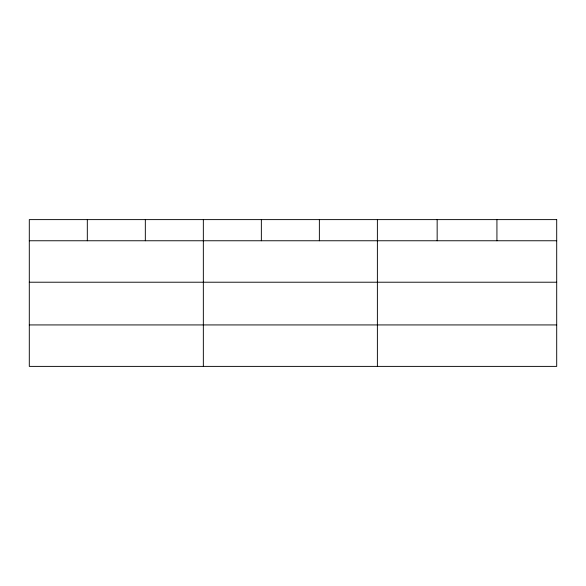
<?xml version="1.0" encoding="UTF-8"?>
<svg xmlns="http://www.w3.org/2000/svg" width="586" height="586" viewBox="0 0 586 586"><rect width="100%" height="100%" fill="white"/><g stroke="black" fill="none" stroke-linecap="round" stroke-linejoin="round"><path stroke-width="0.88" d="M29.3 240.758L556.7 240.758M29.3 282.218L556.7 282.218M29.3 324.93L556.7 324.93M496.928 219.611L496.928 240.758M437.156 219.611L437.156 240.758M377.384 219.611L377.384 366.389M319.37 219.611L319.37 240.758M261.356 219.611L261.356 240.758M203.342 219.611L203.342 366.389M145.328 219.611L145.328 240.758M87.314 219.611L87.314 240.758M556.7 219.611L29.3 219.611L29.3 366.389L556.7 366.389L556.7 219.611"/></g></svg>
